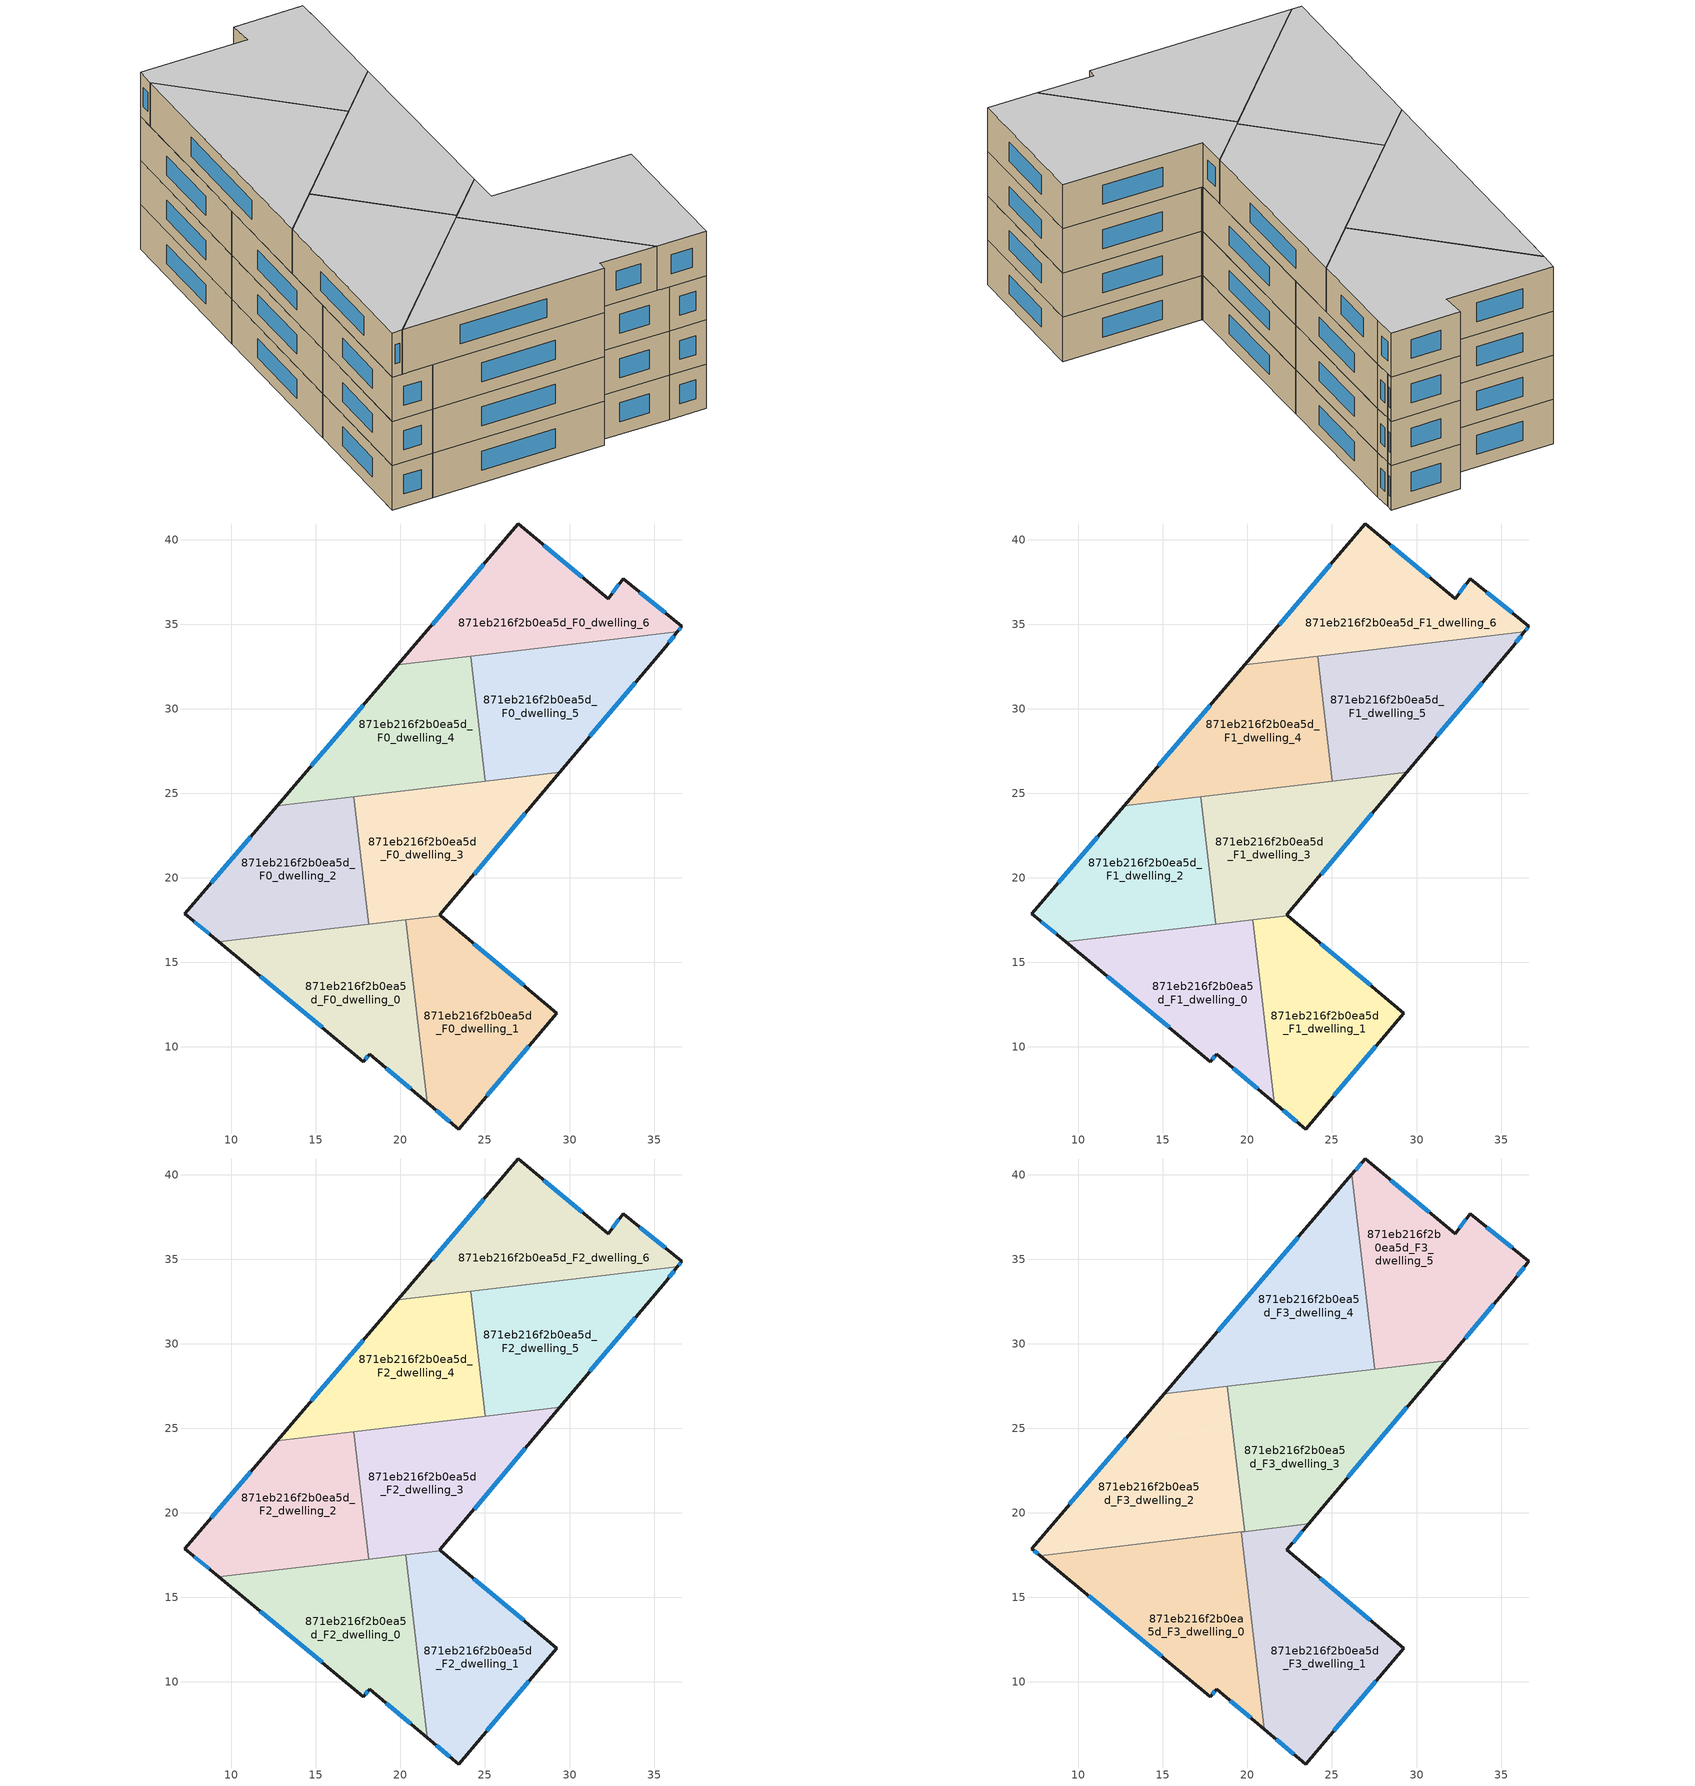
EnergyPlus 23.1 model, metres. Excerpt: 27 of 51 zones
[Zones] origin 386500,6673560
871eb216f2b0ea5d_F0_dwelling_0
 floor ground (EU_floor_Construction): 20.33,17.51 21.6,6.7 18.18,9.56 17.81,9.14 9.26,16.21 z0
 wall outside (EU_wall_Construction): 9.26,16.21 17.81,9.14 18.18,9.56 21.6,6.7 z0:3
 wall to 871eb216f2b0ea5d_F0_dwelling_1 (EU_wall_Construction): 21.6,6.7 20.33,17.51 z0:3
 wall to 871eb216f2b0ea5d_F0_dwelling_2 (EU_wall_Construction): 18.14,17.26 9.26,16.21 z0:3
 wall to 871eb216f2b0ea5d_F0_dwelling_3 (EU_wall_Construction): 20.32,17.51 18.14,17.26 z0:3
 window (EU_Window_Construction): 19.16,8.74 20.62,7.52 / 17.92,9.26 18.08,9.44 / 11.71,14.19 15.37,11.16 z0.86:2.14
871eb216f2b0ea5d_F0_dwelling_1
 floor ground (EU_floor_Construction): 29.25,12 23.45,5.15 21.6,6.7 20.33,17.51 22.39,17.76 z0
 wall outside (EU_wall_Construction): 21.6,6.7 23.45,5.15 29.25,12 22.39,17.76 z0:3
 wall to 871eb216f2b0ea5d_F0_dwelling_3 (EU_wall_Construction): 22.39,17.76 20.33,17.51 z0:3
 window (EU_Window_Construction): 25.1,7.11 27.59,10.04 / 22.13,6.25 22.92,5.59 / 27.29,13.65 24.35,16.11 z0.86:2.14
871eb216f2b0ea5d_F0_dwelling_2
 floor ground (EU_floor_Construction): 17.25,24.8 18.14,17.26 9.26,16.21 7.24,17.88 12.7,24.26 z0
 wall outside (EU_wall_Construction): 12.7,24.26 7.24,17.88 9.26,16.21 z0:3
 wall to 871eb216f2b0ea5d_F0_dwelling_3 (EU_wall_Construction): 18.14,17.26 17.25,24.8 z0:3
 wall to 871eb216f2b0ea5d_F0_dwelling_4 (EU_wall_Construction): 17.25,24.8 12.7,24.26 z0:3
 window (EU_Window_Construction): 11.14,22.44 8.8,19.7 / 7.82,17.4 8.69,16.69 z0.86:2.14
871eb216f2b0ea5d_F0_dwelling_3
 floor ground (EU_floor_Construction): 29.42,26.23 22.33,17.8 22.39,17.76 18.14,17.26 17.25,24.8 z0
 wall outside (EU_wall_Construction): 22.39,17.76 22.33,17.8 29.42,26.23 z0:3
 wall to 871eb216f2b0ea5d_F0_dwelling_5 (EU_wall_Construction): 29.42,26.23 25.03,25.72 z0:3
 wall to 871eb216f2b0ea5d_F0_dwelling_4 (EU_wall_Construction): 25.03,25.72 17.25,24.8 z0:3
 window (EU_Window_Construction): 24.36,20.21 27.4,23.83 z0.86:2.14
871eb216f2b0ea5d_F0_dwelling_4
 floor ground (EU_floor_Construction): 24.16,33.1 25.03,25.72 12.7,24.26 19.83,32.59 z0
 wall outside (EU_wall_Construction): 19.83,32.59 12.7,24.26 z0:3
 wall to 871eb216f2b0ea5d_F0_dwelling_5 (EU_wall_Construction): 25.03,25.72 24.16,33.1 z0:3
 wall to 871eb216f2b0ea5d_F0_dwelling_6 (EU_wall_Construction): 24.16,33.1 19.83,32.59 z0:3
 window (EU_Window_Construction): 17.8,30.21 14.74,26.64 z0.86:2.14
871eb216f2b0ea5d_F0_dwelling_5
 floor ground (EU_floor_Construction): 36.38,34.54 35.68,33.67 29.42,26.23 25.03,25.72 24.16,33.1 z0
 wall outside (EU_wall_Construction): 29.42,26.23 35.68,33.67 36.38,34.54 z0:3
 wall to 871eb216f2b0ea5d_F0_dwelling_6 (EU_wall_Construction): 36.38,34.54 24.16,33.1 z0:3
 window (EU_Window_Construction): 35.88,33.92 36.18,34.3 / 31.21,28.36 33.89,31.55 z0.86:2.14
871eb216f2b0ea5d_F0_dwelling_6
 floor ground (EU_floor_Construction): 33.17,37.69 36.64,34.87 36.38,34.54 19.83,32.59 26.96,40.92 32.28,36.5 z0
 wall outside (EU_wall_Construction): 36.38,34.54 36.64,34.87 33.17,37.69 32.28,36.5 26.96,40.92 19.83,32.59 z0:3
 window (EU_Window_Construction): 30.76,37.76 28.48,39.66 / 32.92,37.35 32.54,36.84 / 35.65,35.68 34.17,36.89 / 36.46,34.64 36.57,34.78 / 24.93,38.54 21.87,34.97 z0.86:2.14
871eb216f2b0ea5d_F1_dwelling_0
 floor to 871eb216f2b0ea5d_F0_dwelling_0 (EU_floor_Construction): 20.33,17.51 21.6,6.7 18.18,9.56 17.81,9.14 9.26,16.21 z3
 wall outside (EU_wall_Construction): 9.26,16.21 17.81,9.14 18.18,9.56 21.6,6.7 z3:6
 wall to 871eb216f2b0ea5d_F1_dwelling_1 (EU_wall_Construction): 21.6,6.7 20.33,17.51 z3:6
 wall to 871eb216f2b0ea5d_F1_dwelling_2 (EU_wall_Construction): 18.14,17.26 9.26,16.21 z3:6
 wall to 871eb216f2b0ea5d_F1_dwelling_3 (EU_wall_Construction): 20.32,17.51 18.14,17.26 z3:6
 window (EU_Window_Construction): 19.16,8.74 20.62,7.52 / 17.92,9.26 18.08,9.44 / 11.71,14.19 15.37,11.16 z3.86:5.14
871eb216f2b0ea5d_F1_dwelling_1
 floor to 871eb216f2b0ea5d_F0_dwelling_1 (EU_floor_Construction): 29.25,12 23.45,5.15 21.6,6.7 20.33,17.51 22.39,17.76 z3
 wall outside (EU_wall_Construction): 21.6,6.7 23.45,5.15 29.25,12 22.39,17.76 z3:6
 wall to 871eb216f2b0ea5d_F1_dwelling_3 (EU_wall_Construction): 22.39,17.76 20.33,17.51 z3:6
 window (EU_Window_Construction): 25.1,7.11 27.59,10.04 / 22.13,6.25 22.92,5.59 / 27.29,13.65 24.35,16.11 z3.86:5.14
871eb216f2b0ea5d_F1_dwelling_2
 floor to 871eb216f2b0ea5d_F0_dwelling_2 (EU_floor_Construction): 17.25,24.8 18.14,17.26 9.26,16.21 7.24,17.88 12.7,24.26 z3
 wall outside (EU_wall_Construction): 12.7,24.26 7.24,17.88 9.26,16.21 z3:6
 wall to 871eb216f2b0ea5d_F1_dwelling_3 (EU_wall_Construction): 18.14,17.26 17.25,24.8 z3:6
 wall to 871eb216f2b0ea5d_F1_dwelling_4 (EU_wall_Construction): 17.25,24.8 12.7,24.26 z3:6
 window (EU_Window_Construction): 11.14,22.44 8.8,19.7 / 7.82,17.4 8.69,16.69 z3.86:5.14
871eb216f2b0ea5d_F1_dwelling_3
 floor to 871eb216f2b0ea5d_F0_dwelling_3 (EU_floor_Construction): 29.42,26.23 22.33,17.8 22.39,17.76 18.14,17.26 17.25,24.8 z3
 wall outside (EU_wall_Construction): 22.39,17.76 22.33,17.8 29.42,26.23 z3:6
 wall to 871eb216f2b0ea5d_F1_dwelling_5 (EU_wall_Construction): 29.42,26.23 25.03,25.72 z3:6
 wall to 871eb216f2b0ea5d_F1_dwelling_4 (EU_wall_Construction): 25.03,25.72 17.25,24.8 z3:6
 window (EU_Window_Construction): 24.36,20.21 27.4,23.83 z3.86:5.14
871eb216f2b0ea5d_F1_dwelling_4
 floor to 871eb216f2b0ea5d_F0_dwelling_4 (EU_floor_Construction): 24.16,33.1 25.03,25.72 12.7,24.26 19.83,32.59 z3
 wall outside (EU_wall_Construction): 19.83,32.59 12.7,24.26 z3:6
 wall to 871eb216f2b0ea5d_F1_dwelling_5 (EU_wall_Construction): 25.03,25.72 24.16,33.1 z3:6
 wall to 871eb216f2b0ea5d_F1_dwelling_6 (EU_wall_Construction): 24.16,33.1 19.83,32.59 z3:6
 window (EU_Window_Construction): 17.8,30.21 14.74,26.64 z3.86:5.14
871eb216f2b0ea5d_F1_dwelling_5
 floor to 871eb216f2b0ea5d_F0_dwelling_5 (EU_floor_Construction): 36.38,34.54 35.68,33.67 29.42,26.23 25.03,25.72 24.16,33.1 z3
 wall outside (EU_wall_Construction): 29.42,26.23 35.68,33.67 36.38,34.54 z3:6
 wall to 871eb216f2b0ea5d_F1_dwelling_6 (EU_wall_Construction): 36.38,34.54 24.16,33.1 z3:6
 window (EU_Window_Construction): 35.88,33.92 36.18,34.3 / 31.21,28.36 33.89,31.55 z3.86:5.14
871eb216f2b0ea5d_F1_dwelling_6
 floor to 871eb216f2b0ea5d_F0_dwelling_6 (EU_floor_Construction): 33.17,37.69 36.64,34.87 36.38,34.54 19.83,32.59 26.96,40.92 32.28,36.5 z3
 wall outside (EU_wall_Construction): 36.38,34.54 36.64,34.87 33.17,37.69 32.28,36.5 26.96,40.92 19.83,32.59 z3:6
 window (EU_Window_Construction): 30.76,37.76 28.48,39.66 / 32.92,37.35 32.54,36.84 / 35.65,35.68 34.17,36.89 / 36.46,34.64 36.57,34.78 / 24.93,38.54 21.87,34.97 z3.86:5.14
871eb216f2b0ea5d_F2_dwelling_0
 floor to 871eb216f2b0ea5d_F1_dwelling_0 (EU_floor_Construction): 20.33,17.51 21.6,6.7 18.18,9.56 17.81,9.14 9.26,16.21 z6
 wall outside (EU_wall_Construction): 9.26,16.21 17.81,9.14 18.18,9.56 21.6,6.7 z6:9
 wall to 871eb216f2b0ea5d_F2_dwelling_1 (EU_wall_Construction): 21.6,6.7 20.33,17.51 z6:9
 wall to 871eb216f2b0ea5d_F2_dwelling_2 (EU_wall_Construction): 18.14,17.26 9.26,16.21 z6:9
 wall to 871eb216f2b0ea5d_F2_dwelling_3 (EU_wall_Construction): 20.32,17.51 18.14,17.26 z6:9
 window (EU_Window_Construction): 19.16,8.74 20.62,7.52 / 17.92,9.26 18.08,9.44 / 11.71,14.19 15.37,11.16 z6.86:8.14
871eb216f2b0ea5d_F2_dwelling_1
 floor to 871eb216f2b0ea5d_F1_dwelling_1 (EU_floor_Construction): 29.25,12 23.45,5.15 21.6,6.7 20.33,17.51 22.39,17.76 z6
 wall outside (EU_wall_Construction): 21.6,6.7 23.45,5.15 29.25,12 22.39,17.76 z6:9
 wall to 871eb216f2b0ea5d_F2_dwelling_3 (EU_wall_Construction): 22.39,17.76 20.33,17.51 z6:9
 window (EU_Window_Construction): 25.1,7.11 27.59,10.04 / 22.13,6.25 22.92,5.59 / 27.29,13.65 24.35,16.11 z6.86:8.14
871eb216f2b0ea5d_F2_dwelling_2
 floor to 871eb216f2b0ea5d_F1_dwelling_2 (EU_floor_Construction): 17.25,24.8 18.14,17.26 9.26,16.21 7.24,17.88 12.7,24.26 z6
 wall outside (EU_wall_Construction): 12.7,24.26 7.24,17.88 9.26,16.21 z6:9
 wall to 871eb216f2b0ea5d_F2_dwelling_3 (EU_wall_Construction): 18.14,17.26 17.25,24.8 z6:9
 wall to 871eb216f2b0ea5d_F2_dwelling_4 (EU_wall_Construction): 17.25,24.8 12.7,24.26 z6:9
 window (EU_Window_Construction): 11.14,22.44 8.8,19.7 / 7.82,17.4 8.69,16.69 z6.86:8.14
 ceiling adiabatic (EU_roof_Construction): 17.98,18.68 17.25,24.8 12.7,24.26 7.24,17.88 7.74,17.47 z9
871eb216f2b0ea5d_F2_dwelling_3
 floor to 871eb216f2b0ea5d_F1_dwelling_3 (EU_floor_Construction): 29.42,26.23 22.33,17.8 22.39,17.76 18.14,17.26 17.25,24.8 z6
 wall outside (EU_wall_Construction): 22.39,17.76 22.33,17.8 29.42,26.23 z6:9
 wall to 871eb216f2b0ea5d_F2_dwelling_5 (EU_wall_Construction): 29.42,26.23 25.03,25.72 z6:9
 wall to 871eb216f2b0ea5d_F2_dwelling_4 (EU_wall_Construction): 25.03,25.72 17.25,24.8 z6:9
 window (EU_Window_Construction): 24.36,20.21 27.4,23.83 z6.86:8.14
871eb216f2b0ea5d_F2_dwelling_4
 floor to 871eb216f2b0ea5d_F1_dwelling_4 (EU_floor_Construction): 24.16,33.1 25.03,25.72 12.7,24.26 19.83,32.59 z6
 wall outside (EU_wall_Construction): 19.83,32.59 12.7,24.26 z6:9
 wall to 871eb216f2b0ea5d_F2_dwelling_5 (EU_wall_Construction): 25.03,25.72 24.16,33.1 z6:9
 wall to 871eb216f2b0ea5d_F2_dwelling_6 (EU_wall_Construction): 24.16,33.1 19.83,32.59 z6:9
 window (EU_Window_Construction): 17.8,30.21 14.74,26.64 z6.86:8.14
 ceiling adiabatic (EU_roof_Construction): 24.74,28.17 24.16,33.1 19.83,32.59 15.07,27.03 z9
871eb216f2b0ea5d_F2_dwelling_5
 floor to 871eb216f2b0ea5d_F1_dwelling_5 (EU_floor_Construction): 36.38,34.54 35.68,33.67 29.42,26.23 25.03,25.72 24.16,33.1 z6
 wall outside (EU_wall_Construction): 29.42,26.23 35.68,33.67 36.38,34.54 z6:9
 wall to 871eb216f2b0ea5d_F2_dwelling_6 (EU_wall_Construction): 36.38,34.54 24.16,33.1 z6:9
 window (EU_Window_Construction): 35.88,33.92 36.18,34.3 / 31.21,28.36 33.89,31.55 z6.86:8.14
 ceiling adiabatic (EU_roof_Construction): 27.54,28.5 26.96,33.43 24.16,33.1 24.74,28.17 z9
871eb216f2b0ea5d_F2_dwelling_6
 floor to 871eb216f2b0ea5d_F1_dwelling_6 (EU_floor_Construction): 33.17,37.69 36.64,34.87 36.38,34.54 19.83,32.59 26.96,40.92 32.28,36.5 z6
 wall outside (EU_wall_Construction): 36.38,34.54 36.64,34.87 33.17,37.69 32.28,36.5 26.96,40.92 19.83,32.59 z6:9
 window (EU_Window_Construction): 30.76,37.76 28.48,39.66 / 32.92,37.35 32.54,36.84 / 35.65,35.68 34.17,36.89 / 36.46,34.64 36.57,34.78 / 24.93,38.54 21.87,34.97 z6.86:8.14
 ceiling adiabatic (EU_roof_Construction): 26.96,33.43 26.18,40.01 19.83,32.59 z9
871eb216f2b0ea5d_F3_dwelling_0
 floor to 871eb216f2b0ea5d_F2_dwelling_0 (EU_floor_Construction): 19.79,17.45 21,7.2 18.18,9.56 17.81,9.14 9.26,16.21 z9
 floor to 871eb216f2b0ea5d_F2_dwelling_2 (EU_floor_Construction): 17.98,18.68 18.14,17.26 9.26,16.21 7.74,17.47 z9
 floor to 871eb216f2b0ea5d_F2_dwelling_3 (EU_floor_Construction): 19.62,18.87 19.79,17.45 18.14,17.26 17.98,18.68 z9
 wall outside (EU_wall_Construction): 7.74,17.47 17.81,9.14 18.18,9.56 21,7.2 z9:12
 wall to 871eb216f2b0ea5d_F3_dwelling_1 (EU_wall_Construction): 21,7.2 19.62,18.87 z9:12
 wall to 871eb216f2b0ea5d_F3_dwelling_2 (EU_wall_Construction): 19.62,18.87 7.74,17.47 z9:12
 window (EU_Window_Construction): 18.99,8.89 20.19,7.88 / 17.92,9.26 18.08,9.44 / 10.62,15.09 14.94,11.52 z9.86:11.14
 ceiling to 871eb216f2b0ea5d_F4_dwelling_0 (EU_floor_Construction): 21,7.2 19.62,18.87 7.74,17.47 17.81,9.14 18.18,9.56 z12
871eb216f2b0ea5d_F3_dwelling_1
 floor to 871eb216f2b0ea5d_F2_dwelling_1 (EU_floor_Construction): 29.25,12 23.45,5.15 21.6,6.7 20.33,17.51 22.39,17.76 z9
 floor to 871eb216f2b0ea5d_F2_dwelling_0 (EU_floor_Construction): 20.33,17.51 21.6,6.7 21,7.2 19.79,17.45 z9
 floor to 871eb216f2b0ea5d_F2_dwelling_3 (EU_floor_Construction): 23.62,19.34 22.33,17.8 22.39,17.76 19.79,17.45 19.62,18.87 z9
 wall outside (EU_wall_Construction): 21,7.2 23.45,5.15 29.25,12 22.33,17.8 23.62,19.34 z9:12
 wall to 871eb216f2b0ea5d_F3_dwelling_3 (EU_wall_Construction): 23.62,19.34 19.83,18.89 z9:12
 wall to 871eb216f2b0ea5d_F3_dwelling_2 (EU_wall_Construction): 19.83,18.89 19.62,18.87 z9:12
 window (EU_Window_Construction): 27.27,13.66 24.31,16.15 / 25.1,7.11 27.59,10.04 / 21.7,6.62 22.75,5.74 / 22.7,18.24 23.26,18.9 z9.86:11.14
 ceiling to 871eb216f2b0ea5d_F4_dwelling_1 (EU_floor_Construction): 23.45,5.15 29.25,12 22.33,17.8 23.62,19.34 19.62,18.87 21,7.2 z12
871eb216f2b0ea5d_F3_dwelling_2
 floor to 871eb216f2b0ea5d_F2_dwelling_3 (EU_floor_Construction): 19.11,25.02 19.83,18.89 17.98,18.68 17.25,24.8 z9
 floor to 871eb216f2b0ea5d_F2_dwelling_4 (EU_floor_Construction): 18.82,27.47 19.11,25.02 12.7,24.26 15.07,27.03 z9
 floor adiabatic (EU_floor_Construction): 17.25,24.8 17.98,18.68 7.74,17.47 7.24,17.88 12.7,24.26 z9
 wall outside (EU_wall_Construction): 15.07,27.03 7.24,17.88 7.74,17.47 z9:12
 wall to 871eb216f2b0ea5d_F3_dwelling_3 (EU_wall_Construction): 19.83,18.89 18.82,27.47 z9:12
 wall to 871eb216f2b0ea5d_F3_dwelling_4 (EU_wall_Construction): 18.82,27.47 15.07,27.03 z9:12
 window (EU_Window_Construction): 12.84,24.42 9.48,20.5 / 7.39,17.76 7.6,17.59 z9.86:11.14
 ceiling to 871eb216f2b0ea5d_F4_dwelling_2 (EU_floor_Construction): 19.83,18.89 18.82,27.47 15.07,27.03 7.24,17.88 7.74,17.47 z12
871eb216f2b0ea5d_F3_dwelling_3
 floor to 871eb216f2b0ea5d_F2_dwelling_3 (EU_floor_Construction): 29.42,26.23 23.62,19.34 19.83,18.89 19.11,25.02 z9
 floor to 871eb216f2b0ea5d_F2_dwelling_4 (EU_floor_Construction): 24.74,28.17 25.03,25.72 19.11,25.02 18.82,27.47 z9
 floor to 871eb216f2b0ea5d_F2_dwelling_5 (EU_floor_Construction): 31.75,29 29.42,26.23 25.03,25.72 24.74,28.17 z9
 wall outside (EU_wall_Construction): 23.62,19.34 31.75,29 z9:12
 wall to 871eb216f2b0ea5d_F3_dwelling_5 (EU_wall_Construction): 31.75,29 27.54,28.5 z9:12
 wall to 871eb216f2b0ea5d_F3_dwelling_4 (EU_wall_Construction): 27.54,28.5 18.82,27.47 z9:12
 window (EU_Window_Construction): 25.95,22.1 29.43,26.24 z9.86:11.14
 ceiling to 871eb216f2b0ea5d_F4_dwelling_3 (EU_floor_Construction): 23.62,19.34 31.75,29 18.82,27.47 19.83,18.89 z12
871eb216f2b0ea5d_F3_dwelling_4
 floor adiabatic (EU_floor_Construction): 26.18,40.01 27.54,28.5 15.07,27.03 z9
 wall outside (EU_wall_Construction): 26.18,40.01 15.07,27.03 z9:12
 wall to 871eb216f2b0ea5d_F3_dwelling_5 (EU_wall_Construction): 27.54,28.5 26.18,40.01 z9:12
 window (EU_Window_Construction): 23.01,36.31 18.25,30.74 z9.86:11.14
 ceiling to 871eb216f2b0ea5d_F4_dwelling_4 (EU_floor_Construction): 27.54,28.5 26.18,40.01 15.07,27.03 z12
871eb216f2b0ea5d_F3_dwelling_5
 floor to 871eb216f2b0ea5d_F2_dwelling_5 (EU_floor_Construction): 36.38,34.54 35.68,33.67 31.75,29 27.54,28.5 26.96,33.43 z9
 floor to 871eb216f2b0ea5d_F2_dwelling_6 (EU_floor_Construction): 33.17,37.69 36.64,34.87 36.38,34.54 26.96,33.43 26.18,40.01 26.96,40.92 32.28,36.5 z9
 wall outside (EU_wall_Construction): 31.75,29 35.68,33.67 36.64,34.87 33.17,37.69 32.28,36.5 26.96,40.92 26.18,40.01 z9:12
 window (EU_Window_Construction): 35.96,34.02 36.37,34.53 / 32.87,30.33 34.56,32.34 / 26.74,40.66 26.41,40.27 / 30.76,37.76 28.48,39.66 / 32.92,37.35 32.54,36.84 / 35.65,35.68 34.17,36.89 z9.86:11.14
 ceiling to 871eb216f2b0ea5d_F4_dwelling_5 (EU_floor_Construction): 31.75,29 35.68,33.67 36.64,34.87 33.17,37.69 32.28,36.5 26.96,40.92 26.18,40.01 27.54,28.5 z12
[Building]
EU S2 Campaign: North Axis=0; Terrain=City; Solar Distribution=FullExterior
[Site:Location]
Helsinki-Vantaa.AP: Latitude=60.317; Longitude=24.963; Time Zone=2; Elevation=54.6
[SizingPeriod:WeatherFileDays]
AnnualSizingPeriod: Begin Month=1; Begin Day of Month=1; End Month=12; End Day of Month=31; Day of Week for Start Day=Monday; Use Weather File Daylight Saving Period=No; Use Weather File Rain and Snow Indicators=No
[MATERIAL]
EU_InternalMass_Material: Roughness=MediumRough; Thickness=0.1; Conductivity=1; Density=1800; Specific Heat=900; Thermal Absorptance=0.9; Solar Absorptance=0.7; Visible Absorptance=0.7
[MATERIAL:NOMASS] Roughness=MediumRough; Thermal Absorptance=0.9; Solar Absorptance=0.7; Visible Absorptance=0.7
Name | Thermal Resistance
EU_wall_NoMass | 1.10183
EU_roof_NoMass; EU_floor_NoMass | 1.70606
[WINDOWMATERIAL:SIMPLEGLAZINGSYSTEM]
EU_Window_SimpleGlazing: UFactor=3.11035; Solar Heat Gain Coefficient=0.8; Visible Transmittance=0.8
[CONSTRUCTION]
EU_wall_Construction: EU_wall_NoMass
EU_roof_Construction: EU_roof_NoMass
EU_floor_Construction: EU_floor_NoMass
EU_Window_Construction: EU_Window_SimpleGlazing
EU_InternalMass_Construction: EU_InternalMass_Material
[ZONE] Type=1; Multiplier=1; Ceiling Height=autocalculate; Floor Area=autocalculate; Part of Total Floor Area=Yes
Name | Volume
871eb216f2b0ea5d_F0_dwelling_0; 871eb216f2b0ea5d_F1_dwelling_0; 871eb216f2b0ea5d_F2_dwelling_0; 871eb216f2b0ea5d_F0_dwelling_1; 871eb216f2b0ea5d_F1_dwelling_1; 871eb216f2b0ea5d_F2_dwelling_1 | 187.067
871eb216f2b0ea5d_F3_dwelling_0; 871eb216f2b0ea5d_F3_dwelling_4; 871eb216f2b0ea5d_F3_dwelling_5 | 218.254
871eb216f2b0ea5d_F3_dwelling_1 | 218.249
871eb216f2b0ea5d_F0_dwelling_2; 871eb216f2b0ea5d_F1_dwelling_2; 871eb216f2b0ea5d_F2_dwelling_2 | 187.085
871eb216f2b0ea5d_F3_dwelling_2 | 218.271
871eb216f2b0ea5d_F0_dwelling_3; 871eb216f2b0ea5d_F1_dwelling_3; 871eb216f2b0ea5d_F2_dwelling_3 | 187.075
871eb216f2b0ea5d_F3_dwelling_3 | 218.242
871eb216f2b0ea5d_F0_dwelling_4; 871eb216f2b0ea5d_F1_dwelling_4; 871eb216f2b0ea5d_F2_dwelling_4 | 187.081
871eb216f2b0ea5d_F0_dwelling_5; 871eb216f2b0ea5d_F1_dwelling_5; 871eb216f2b0ea5d_F2_dwelling_5 | 187.077
871eb216f2b0ea5d_F0_dwelling_6; 871eb216f2b0ea5d_F1_dwelling_6; 871eb216f2b0ea5d_F2_dwelling_6 | 187.07
[INTERNALMASS] Construction=EU_InternalMass_Construction
Name | Zone or ZoneList | Surface Area
871eb216f2b0ea5d_F0_dwelling_0_EU_InternalMass | 871eb216f2b0ea5d_F0_dwelling_0 | 62.3543
871eb216f2b0ea5d_F0_dwelling_1_EU_InternalMass | 871eb216f2b0ea5d_F0_dwelling_1 | 62.3558
871eb216f2b0ea5d_F0_dwelling_2_EU_InternalMass | 871eb216f2b0ea5d_F0_dwelling_2 | 62.3597
871eb216f2b0ea5d_F0_dwelling_3_EU_InternalMass | 871eb216f2b0ea5d_F0_dwelling_3 | 62.3589
871eb216f2b0ea5d_F0_dwelling_4_EU_InternalMass | 871eb216f2b0ea5d_F0_dwelling_4 | 62.3576
871eb216f2b0ea5d_F0_dwelling_5_EU_InternalMass | 871eb216f2b0ea5d_F0_dwelling_5 | 62.359
871eb216f2b0ea5d_F0_dwelling_6_EU_InternalMass | 871eb216f2b0ea5d_F0_dwelling_6 | 62.3614
871eb216f2b0ea5d_F1_dwelling_0_EU_InternalMass | 871eb216f2b0ea5d_F1_dwelling_0 | 62.3543
871eb216f2b0ea5d_F1_dwelling_1_EU_InternalMass | 871eb216f2b0ea5d_F1_dwelling_1 | 62.3558
871eb216f2b0ea5d_F1_dwelling_2_EU_InternalMass | 871eb216f2b0ea5d_F1_dwelling_2 | 62.3597
871eb216f2b0ea5d_F1_dwelling_3_EU_InternalMass | 871eb216f2b0ea5d_F1_dwelling_3 | 62.3589
871eb216f2b0ea5d_F1_dwelling_4_EU_InternalMass | 871eb216f2b0ea5d_F1_dwelling_4 | 62.3576
871eb216f2b0ea5d_F1_dwelling_5_EU_InternalMass | 871eb216f2b0ea5d_F1_dwelling_5 | 62.359
871eb216f2b0ea5d_F1_dwelling_6_EU_InternalMass | 871eb216f2b0ea5d_F1_dwelling_6 | 62.3614
871eb216f2b0ea5d_F2_dwelling_0_EU_InternalMass | 871eb216f2b0ea5d_F2_dwelling_0 | 62.3543
871eb216f2b0ea5d_F2_dwelling_1_EU_InternalMass | 871eb216f2b0ea5d_F2_dwelling_1 | 62.3558
871eb216f2b0ea5d_F2_dwelling_2_EU_InternalMass | 871eb216f2b0ea5d_F2_dwelling_2 | 62.3597
871eb216f2b0ea5d_F2_dwelling_3_EU_InternalMass | 871eb216f2b0ea5d_F2_dwelling_3 | 62.3589
871eb216f2b0ea5d_F2_dwelling_4_EU_InternalMass | 871eb216f2b0ea5d_F2_dwelling_4 | 62.3576
871eb216f2b0ea5d_F2_dwelling_5_EU_InternalMass | 871eb216f2b0ea5d_F2_dwelling_5 | 62.359
871eb216f2b0ea5d_F2_dwelling_6_EU_InternalMass | 871eb216f2b0ea5d_F2_dwelling_6 | 62.3614
871eb216f2b0ea5d_F3_dwelling_0_EU_InternalMass | 871eb216f2b0ea5d_F3_dwelling_0 | 72.7481
871eb216f2b0ea5d_F3_dwelling_1_EU_InternalMass | 871eb216f2b0ea5d_F3_dwelling_1 | 72.7477
871eb216f2b0ea5d_F3_dwelling_2_EU_InternalMass | 871eb216f2b0ea5d_F3_dwelling_2 | 72.7563
871eb216f2b0ea5d_F3_dwelling_3_EU_InternalMass | 871eb216f2b0ea5d_F3_dwelling_3 | 72.747
871eb216f2b0ea5d_F3_dwelling_4_EU_InternalMass | 871eb216f2b0ea5d_F3_dwelling_4 | 72.7546
871eb216f2b0ea5d_F3_dwelling_5_EU_InternalMass | 871eb216f2b0ea5d_F3_dwelling_5 | 72.7514
[OTHEREQUIPMENT] Fuel Type=Electricity; Design Level Calculation Method=Watts/Area; Power per Zone Floor Area=1; Fraction Latent=0; Fraction Radiant=0; Fraction Lost=0; Carbon Dioxide Generation Rate=0; EndUse Subcategory=EU_Step8_InternalGains
Name | Zone or ZoneList or Space or SpaceList | Schedule
EU_Step8_InternalGain_871eb216f2b0ea5d_F0_dwelling_0_f000 | 871eb216f2b0ea5d_F0_dwelling_0 | EU_Step8_GainSchedule_871eb216f2b0ea5d_F0_dwelling_0_f000
EU_Step8_InternalGain_871eb216f2b0ea5d_F0_dwelling_1_f000 | 871eb216f2b0ea5d_F0_dwelling_1 | EU_Step8_GainSchedule_871eb216f2b0ea5d_F0_dwelling_1_f000
EU_Step8_InternalGain_871eb216f2b0ea5d_F0_dwelling_2_f000 | 871eb216f2b0ea5d_F0_dwelling_2 | EU_Step8_GainSchedule_871eb216f2b0ea5d_F0_dwelling_2_f000
EU_Step8_InternalGain_871eb216f2b0ea5d_F0_dwelling_3_f000 | 871eb216f2b0ea5d_F0_dwelling_3 | EU_Step8_GainSchedule_871eb216f2b0ea5d_F0_dwelling_3_f000
EU_Step8_InternalGain_871eb216f2b0ea5d_F0_dwelling_4_f000 | 871eb216f2b0ea5d_F0_dwelling_4 | EU_Step8_GainSchedule_871eb216f2b0ea5d_F0_dwelling_4_f000
EU_Step8_InternalGain_871eb216f2b0ea5d_F0_dwelling_5_f000 | 871eb216f2b0ea5d_F0_dwelling_5 | EU_Step8_GainSchedule_871eb216f2b0ea5d_F0_dwelling_5_f000
EU_Step8_InternalGain_871eb216f2b0ea5d_F0_dwelling_6_f000 | 871eb216f2b0ea5d_F0_dwelling_6 | EU_Step8_GainSchedule_871eb216f2b0ea5d_F0_dwelling_6_f000
EU_Step8_InternalGain_871eb216f2b0ea5d_F1_dwelling_0_f000 | 871eb216f2b0ea5d_F1_dwelling_0 | EU_Step8_GainSchedule_871eb216f2b0ea5d_F1_dwelling_0_f000
EU_Step8_InternalGain_871eb216f2b0ea5d_F1_dwelling_1_f000 | 871eb216f2b0ea5d_F1_dwelling_1 | EU_Step8_GainSchedule_871eb216f2b0ea5d_F1_dwelling_1_f000
EU_Step8_InternalGain_871eb216f2b0ea5d_F1_dwelling_2_f000 | 871eb216f2b0ea5d_F1_dwelling_2 | EU_Step8_GainSchedule_871eb216f2b0ea5d_F1_dwelling_2_f000
EU_Step8_InternalGain_871eb216f2b0ea5d_F1_dwelling_3_f000 | 871eb216f2b0ea5d_F1_dwelling_3 | EU_Step8_GainSchedule_871eb216f2b0ea5d_F1_dwelling_3_f000
EU_Step8_InternalGain_871eb216f2b0ea5d_F1_dwelling_4_f000 | 871eb216f2b0ea5d_F1_dwelling_4 | EU_Step8_GainSchedule_871eb216f2b0ea5d_F1_dwelling_4_f000
EU_Step8_InternalGain_871eb216f2b0ea5d_F1_dwelling_5_f000 | 871eb216f2b0ea5d_F1_dwelling_5 | EU_Step8_GainSchedule_871eb216f2b0ea5d_F1_dwelling_5_f000
EU_Step8_InternalGain_871eb216f2b0ea5d_F1_dwelling_6_f000 | 871eb216f2b0ea5d_F1_dwelling_6 | EU_Step8_GainSchedule_871eb216f2b0ea5d_F1_dwelling_6_f000
EU_Step8_InternalGain_871eb216f2b0ea5d_F2_dwelling_0_f000 | 871eb216f2b0ea5d_F2_dwelling_0 | EU_Step8_GainSchedule_871eb216f2b0ea5d_F2_dwelling_0_f000
EU_Step8_InternalGain_871eb216f2b0ea5d_F2_dwelling_1_f000 | 871eb216f2b0ea5d_F2_dwelling_1 | EU_Step8_GainSchedule_871eb216f2b0ea5d_F2_dwelling_1_f000
EU_Step8_InternalGain_871eb216f2b0ea5d_F2_dwelling_2_f000 | 871eb216f2b0ea5d_F2_dwelling_2 | EU_Step8_GainSchedule_871eb216f2b0ea5d_F2_dwelling_2_f000
EU_Step8_InternalGain_871eb216f2b0ea5d_F2_dwelling_3_f000 | 871eb216f2b0ea5d_F2_dwelling_3 | EU_Step8_GainSchedule_871eb216f2b0ea5d_F2_dwelling_3_f000
EU_Step8_InternalGain_871eb216f2b0ea5d_F2_dwelling_4_f000 | 871eb216f2b0ea5d_F2_dwelling_4 | EU_Step8_GainSchedule_871eb216f2b0ea5d_F2_dwelling_4_f000
EU_Step8_InternalGain_871eb216f2b0ea5d_F2_dwelling_5_f000 | 871eb216f2b0ea5d_F2_dwelling_5 | EU_Step8_GainSchedule_871eb216f2b0ea5d_F2_dwelling_5_f000
EU_Step8_InternalGain_871eb216f2b0ea5d_F2_dwelling_6_f000 | 871eb216f2b0ea5d_F2_dwelling_6 | EU_Step8_GainSchedule_871eb216f2b0ea5d_F2_dwelling_6_f000
EU_Step8_InternalGain_871eb216f2b0ea5d_F3_dwelling_0_f000 | 871eb216f2b0ea5d_F3_dwelling_0 | EU_Step8_GainSchedule_871eb216f2b0ea5d_F3_dwelling_0_f000
EU_Step8_InternalGain_871eb216f2b0ea5d_F3_dwelling_1_f000 | 871eb216f2b0ea5d_F3_dwelling_1 | EU_Step8_GainSchedule_871eb216f2b0ea5d_F3_dwelling_1_f000
EU_Step8_InternalGain_871eb216f2b0ea5d_F3_dwelling_2_f000 | 871eb216f2b0ea5d_F3_dwelling_2 | EU_Step8_GainSchedule_871eb216f2b0ea5d_F3_dwelling_2_f000
EU_Step8_InternalGain_871eb216f2b0ea5d_F3_dwelling_3_f000 | 871eb216f2b0ea5d_F3_dwelling_3 | EU_Step8_GainSchedule_871eb216f2b0ea5d_F3_dwelling_3_f000
EU_Step8_InternalGain_871eb216f2b0ea5d_F3_dwelling_4_f000 | 871eb216f2b0ea5d_F3_dwelling_4 | EU_Step8_GainSchedule_871eb216f2b0ea5d_F3_dwelling_4_f000
EU_Step8_InternalGain_871eb216f2b0ea5d_F3_dwelling_5_f000 | 871eb216f2b0ea5d_F3_dwelling_5 | EU_Step8_GainSchedule_871eb216f2b0ea5d_F3_dwelling_5_f000
[ZONEVENTILATION:DESIGNFLOWRATE] Schedule=EU_AlwaysOn; Design Flow Rate Calculation Method=AirChanges/Hour; Air Changes per Hour=0.756316; Ventilation Type=Natural; Fan Pressure Rise=0; Fan Total Efficiency=1; Constant Term Coefficient=1; Temperature Term Coefficient=0; Velocity Term Coefficient=0; Velocity Squared Term Coefficient=0; Minimum Indoor Temperature=-100; Maximum Indoor Temperature=100; Delta Temperature=-100; Minimum Outdoor Temperature=-100; Maximum Outdoor Temperature=100; Maximum Wind Speed=40
Name | Zone or ZoneList or Space or SpaceList
EU_ConstantAir_871eb216f2b0ea5d_F0_dwelling_0 | 871eb216f2b0ea5d_F0_dwelling_0
EU_ConstantAir_871eb216f2b0ea5d_F0_dwelling_1 | 871eb216f2b0ea5d_F0_dwelling_1
EU_ConstantAir_871eb216f2b0ea5d_F0_dwelling_2 | 871eb216f2b0ea5d_F0_dwelling_2
EU_ConstantAir_871eb216f2b0ea5d_F0_dwelling_3 | 871eb216f2b0ea5d_F0_dwelling_3
EU_ConstantAir_871eb216f2b0ea5d_F0_dwelling_4 | 871eb216f2b0ea5d_F0_dwelling_4
EU_ConstantAir_871eb216f2b0ea5d_F0_dwelling_5 | 871eb216f2b0ea5d_F0_dwelling_5
EU_ConstantAir_871eb216f2b0ea5d_F0_dwelling_6 | 871eb216f2b0ea5d_F0_dwelling_6
EU_ConstantAir_871eb216f2b0ea5d_F1_dwelling_0 | 871eb216f2b0ea5d_F1_dwelling_0
EU_ConstantAir_871eb216f2b0ea5d_F1_dwelling_1 | 871eb216f2b0ea5d_F1_dwelling_1
EU_ConstantAir_871eb216f2b0ea5d_F1_dwelling_2 | 871eb216f2b0ea5d_F1_dwelling_2
EU_ConstantAir_871eb216f2b0ea5d_F1_dwelling_3 | 871eb216f2b0ea5d_F1_dwelling_3
EU_ConstantAir_871eb216f2b0ea5d_F1_dwelling_4 | 871eb216f2b0ea5d_F1_dwelling_4
EU_ConstantAir_871eb216f2b0ea5d_F1_dwelling_5 | 871eb216f2b0ea5d_F1_dwelling_5
EU_ConstantAir_871eb216f2b0ea5d_F1_dwelling_6 | 871eb216f2b0ea5d_F1_dwelling_6
EU_ConstantAir_871eb216f2b0ea5d_F2_dwelling_0 | 871eb216f2b0ea5d_F2_dwelling_0
EU_ConstantAir_871eb216f2b0ea5d_F2_dwelling_1 | 871eb216f2b0ea5d_F2_dwelling_1
EU_ConstantAir_871eb216f2b0ea5d_F2_dwelling_2 | 871eb216f2b0ea5d_F2_dwelling_2
EU_ConstantAir_871eb216f2b0ea5d_F2_dwelling_3 | 871eb216f2b0ea5d_F2_dwelling_3
EU_ConstantAir_871eb216f2b0ea5d_F2_dwelling_4 | 871eb216f2b0ea5d_F2_dwelling_4
EU_ConstantAir_871eb216f2b0ea5d_F2_dwelling_5 | 871eb216f2b0ea5d_F2_dwelling_5
EU_ConstantAir_871eb216f2b0ea5d_F2_dwelling_6 | 871eb216f2b0ea5d_F2_dwelling_6
EU_ConstantAir_871eb216f2b0ea5d_F3_dwelling_0 | 871eb216f2b0ea5d_F3_dwelling_0
EU_ConstantAir_871eb216f2b0ea5d_F3_dwelling_1 | 871eb216f2b0ea5d_F3_dwelling_1
EU_ConstantAir_871eb216f2b0ea5d_F3_dwelling_2 | 871eb216f2b0ea5d_F3_dwelling_2
EU_ConstantAir_871eb216f2b0ea5d_F3_dwelling_3 | 871eb216f2b0ea5d_F3_dwelling_3
EU_ConstantAir_871eb216f2b0ea5d_F3_dwelling_4 | 871eb216f2b0ea5d_F3_dwelling_4
EU_ConstantAir_871eb216f2b0ea5d_F3_dwelling_5 | 871eb216f2b0ea5d_F3_dwelling_5
[HVACTEMPLATE:THERMOSTAT] Constant Heating Setpoint=20; Constant Cooling Setpoint=50
EU_HeatOnly_871eb216f2b0ea5d_F0_dwelling_0; EU_HeatOnly_871eb216f2b0ea5d_F0_dwelling_1; EU_HeatOnly_871eb216f2b0ea5d_F0_dwelling_2; EU_HeatOnly_871eb216f2b0ea5d_F0_dwelling_3; EU_HeatOnly_871eb216f2b0ea5d_F0_dwelling_4; EU_HeatOnly_871eb216f2b0ea5d_F0_dwelling_5; EU_HeatOnly_871eb216f2b0ea5d_F0_dwelling_6; EU_HeatOnly_871eb216f2b0ea5d_F1_dwelling_0; EU_HeatOnly_871eb216f2b0ea5d_F1_dwelling_1; EU_HeatOnly_871eb216f2b0ea5d_F1_dwelling_2; EU_HeatOnly_871eb216f2b0ea5d_F1_dwelling_3; EU_HeatOnly_871eb216f2b0ea5d_F1_dwelling_4; EU_HeatOnly_871eb216f2b0ea5d_F1_dwelling_5; EU_HeatOnly_871eb216f2b0ea5d_F1_dwelling_6; EU_HeatOnly_871eb216f2b0ea5d_F2_dwelling_0; EU_HeatOnly_871eb216f2b0ea5d_F2_dwelling_1; EU_HeatOnly_871eb216f2b0ea5d_F2_dwelling_2; EU_HeatOnly_871eb216f2b0ea5d_F2_dwelling_3; EU_HeatOnly_871eb216f2b0ea5d_F2_dwelling_4; EU_HeatOnly_871eb216f2b0ea5d_F2_dwelling_5; EU_HeatOnly_871eb216f2b0ea5d_F2_dwelling_6; EU_HeatOnly_871eb216f2b0ea5d_F3_dwelling_0; EU_HeatOnly_871eb216f2b0ea5d_F3_dwelling_1; EU_HeatOnly_871eb216f2b0ea5d_F3_dwelling_2; EU_HeatOnly_871eb216f2b0ea5d_F3_dwelling_3; EU_HeatOnly_871eb216f2b0ea5d_F3_dwelling_4; EU_HeatOnly_871eb216f2b0ea5d_F3_dwelling_5; EU_HeatOnly_871eb216f2b0ea5d_F4_dwelling_0; EU_HeatOnly_871eb216f2b0ea5d_F4_dwelling_1; EU_HeatOnly_871eb216f2b0ea5d_F4_dwelling_2; EU_HeatOnly_871eb216f2b0ea5d_F4_dwelling_3; EU_HeatOnly_871eb216f2b0ea5d_F4_dwelling_4; EU_HeatOnly_871eb216f2b0ea5d_F4_dwelling_5; EU_HeatOnly_871eb216f2b0ea5d_F5_dwelling_0; EU_HeatOnly_871eb216f2b0ea5d_F5_dwelling_1; EU_HeatOnly_871eb216f2b0ea5d_F5_dwelling_2; EU_HeatOnly_871eb216f2b0ea5d_F5_dwelling_3; EU_HeatOnly_871eb216f2b0ea5d_F5_dwelling_4; EU_HeatOnly_871eb216f2b0ea5d_F5_dwelling_5; EU_HeatOnly_871eb216f2b0ea5d_F6_dwelling_0; EU_HeatOnly_871eb216f2b0ea5d_F6_dwelling_1; EU_HeatOnly_871eb216f2b0ea5d_F6_dwelling_2; EU_HeatOnly_871eb216f2b0ea5d_F6_dwelling_3; EU_HeatOnly_871eb216f2b0ea5d_F6_dwelling_4; EU_HeatOnly_871eb216f2b0ea5d_F6_dwelling_5; EU_HeatOnly_871eb216f2b0ea5d_F7_dwelling_0; EU_HeatOnly_871eb216f2b0ea5d_F7_dwelling_1; EU_HeatOnly_871eb216f2b0ea5d_F7_dwelling_2; EU_HeatOnly_871eb216f2b0ea5d_F7_dwelling_3; EU_HeatOnly_871eb216f2b0ea5d_F7_dwelling_4; EU_HeatOnly_871eb216f2b0ea5d_F7_dwelling_5
[HVACTEMPLATE:ZONE:IDEALLOADSAIRSYSTEM] System Availability Schedule=EU_AlwaysOn; Maximum Heating Supply Air Temperature=50; Minimum Cooling Supply Air Temperature=13; Maximum Heating Supply Air Humidity Ratio=0.0156; Minimum Cooling Supply Air Humidity Ratio=0.0077; Heating Limit=NoLimit; Cooling Limit=NoLimit; Heating Availability Schedule=EU_AlwaysOn; Cooling Availability Schedule=EU_CoolingOff; Dehumidification Control Type=ConstantSensibleHeatRatio; Cooling Sensible Heat Ratio=0.7; Dehumidification Setpoint=60; Humidification Control Type=None; Humidification Setpoint=30; Outdoor Air Method=None; Outdoor Air Flow Rate per Person=0.00944; Outdoor Air Flow Rate per Zone Floor Area=0; Outdoor Air Flow Rate per Zone=0; Demand Controlled Ventilation Type=None; Outdoor Air Economizer Type=NoEconomizer; Heat Recovery Type=None; Sensible Heat Recovery Effectiveness=0.7; Latent Heat Recovery Effectiveness=0.65
Name | Template Thermostat
871eb216f2b0ea5d_F0_dwelling_0 | EU_HeatOnly_871eb216f2b0ea5d_F0_dwelling_0
871eb216f2b0ea5d_F0_dwelling_1 | EU_HeatOnly_871eb216f2b0ea5d_F0_dwelling_1
871eb216f2b0ea5d_F0_dwelling_2 | EU_HeatOnly_871eb216f2b0ea5d_F0_dwelling_2
871eb216f2b0ea5d_F0_dwelling_3 | EU_HeatOnly_871eb216f2b0ea5d_F0_dwelling_3
871eb216f2b0ea5d_F0_dwelling_4 | EU_HeatOnly_871eb216f2b0ea5d_F0_dwelling_4
871eb216f2b0ea5d_F0_dwelling_5 | EU_HeatOnly_871eb216f2b0ea5d_F0_dwelling_5
871eb216f2b0ea5d_F0_dwelling_6 | EU_HeatOnly_871eb216f2b0ea5d_F0_dwelling_6
871eb216f2b0ea5d_F1_dwelling_0 | EU_HeatOnly_871eb216f2b0ea5d_F1_dwelling_0
871eb216f2b0ea5d_F1_dwelling_1 | EU_HeatOnly_871eb216f2b0ea5d_F1_dwelling_1
871eb216f2b0ea5d_F1_dwelling_2 | EU_HeatOnly_871eb216f2b0ea5d_F1_dwelling_2
871eb216f2b0ea5d_F1_dwelling_3 | EU_HeatOnly_871eb216f2b0ea5d_F1_dwelling_3
871eb216f2b0ea5d_F1_dwelling_4 | EU_HeatOnly_871eb216f2b0ea5d_F1_dwelling_4
871eb216f2b0ea5d_F1_dwelling_5 | EU_HeatOnly_871eb216f2b0ea5d_F1_dwelling_5
871eb216f2b0ea5d_F1_dwelling_6 | EU_HeatOnly_871eb216f2b0ea5d_F1_dwelling_6
871eb216f2b0ea5d_F2_dwelling_0 | EU_HeatOnly_871eb216f2b0ea5d_F2_dwelling_0
871eb216f2b0ea5d_F2_dwelling_1 | EU_HeatOnly_871eb216f2b0ea5d_F2_dwelling_1
871eb216f2b0ea5d_F2_dwelling_2 | EU_HeatOnly_871eb216f2b0ea5d_F2_dwelling_2
871eb216f2b0ea5d_F2_dwelling_3 | EU_HeatOnly_871eb216f2b0ea5d_F2_dwelling_3
871eb216f2b0ea5d_F2_dwelling_4 | EU_HeatOnly_871eb216f2b0ea5d_F2_dwelling_4
871eb216f2b0ea5d_F2_dwelling_5 | EU_HeatOnly_871eb216f2b0ea5d_F2_dwelling_5
871eb216f2b0ea5d_F2_dwelling_6 | EU_HeatOnly_871eb216f2b0ea5d_F2_dwelling_6
871eb216f2b0ea5d_F3_dwelling_0 | EU_HeatOnly_871eb216f2b0ea5d_F3_dwelling_0
871eb216f2b0ea5d_F3_dwelling_1 | EU_HeatOnly_871eb216f2b0ea5d_F3_dwelling_1
871eb216f2b0ea5d_F3_dwelling_2 | EU_HeatOnly_871eb216f2b0ea5d_F3_dwelling_2
871eb216f2b0ea5d_F3_dwelling_3 | EU_HeatOnly_871eb216f2b0ea5d_F3_dwelling_3
871eb216f2b0ea5d_F3_dwelling_4 | EU_HeatOnly_871eb216f2b0ea5d_F3_dwelling_4
871eb216f2b0ea5d_F3_dwelling_5 | EU_HeatOnly_871eb216f2b0ea5d_F3_dwelling_5
[SIZING:ZONE] Zone Cooling Design Supply Air Temperature Input Method=SupplyAirTemperature; Zone Cooling Design Supply Air Temperature=13; Zone Heating Design Supply Air Temperature Input Method=SupplyAirTemperature; Zone Heating Design Supply Air Temperature=50; Zone Cooling Design Supply Air Humidity Ratio=0.008; Zone Heating Design Supply Air Humidity Ratio=0.008; Cooling Design Air Flow Method=DesignDay; Cooling Design Air Flow Rate=0; Cooling Minimum Air Flow per Zone Floor Area=0.000762; Cooling Minimum Air Flow=0; Cooling Minimum Air Flow Fraction=0.2; Heating Design Air Flow Method=DesignDay; Heating Design Air Flow Rate=0; Heating Maximum Air Flow per Zone Floor Area=0.002032; Heating Maximum Air Flow=0.141576; Heating Maximum Air Flow Fraction=0.3; Account for Dedicated Outdoor Air System=No; Dedicated Outdoor Air System Control Strategy=NeutralSupplyAir; Dedicated Outdoor Air Low Setpoint Temperature for Design=autosize; Dedicated Outdoor Air High Setpoint Temperature for Design=autosize; Zone Load Sizing Method=Sensible Load Only No Latent Load; Zone Latent Cooling Design Supply Air Humidity Ratio Input Method=HumidityRatioDifference; Zone Cooling Design Supply Air Humidity Ratio Difference=0.005; Zone Latent Heating Design Supply Air Humidity Ratio Input Method=HumidityRatioDifference; Zone Humidification Design Supply Air Humidity Ratio Difference=0.005
871eb216f2b0ea5d_F0_dwelling_0; 871eb216f2b0ea5d_F0_dwelling_1; 871eb216f2b0ea5d_F0_dwelling_2; 871eb216f2b0ea5d_F0_dwelling_3; 871eb216f2b0ea5d_F0_dwelling_4; 871eb216f2b0ea5d_F0_dwelling_5; 871eb216f2b0ea5d_F0_dwelling_6; 871eb216f2b0ea5d_F1_dwelling_0; 871eb216f2b0ea5d_F1_dwelling_1; 871eb216f2b0ea5d_F1_dwelling_2; 871eb216f2b0ea5d_F1_dwelling_3; 871eb216f2b0ea5d_F1_dwelling_4; 871eb216f2b0ea5d_F1_dwelling_5; 871eb216f2b0ea5d_F1_dwelling_6; 871eb216f2b0ea5d_F2_dwelling_0; 871eb216f2b0ea5d_F2_dwelling_1; 871eb216f2b0ea5d_F2_dwelling_2; 871eb216f2b0ea5d_F2_dwelling_3; 871eb216f2b0ea5d_F2_dwelling_4; 871eb216f2b0ea5d_F2_dwelling_5; 871eb216f2b0ea5d_F2_dwelling_6; 871eb216f2b0ea5d_F3_dwelling_0; 871eb216f2b0ea5d_F3_dwelling_1; 871eb216f2b0ea5d_F3_dwelling_2; 871eb216f2b0ea5d_F3_dwelling_3; 871eb216f2b0ea5d_F3_dwelling_4; 871eb216f2b0ea5d_F3_dwelling_5
[SCHEDULE:CONSTANT]
Name | Hourly Value
EU_AlwaysOn | 1
EU_CoolingOff | 0
[SCHEDULE:FILE] Column Number=1; Rows to Skip at Top=0; Number of Hours of Data=8760; Column Separator=Comma; Interpolate to Timestep=No; Minutes per Item=60; Adjust Schedule for Daylight Savings=Yes
Name | File
EU_Step8_GainSchedule_871eb216f2b0ea5d_F0_dwelling_0_f000 | ../../schedules/871eb216f2b0ea5d/871eb216f2b0ea5d_F0_dwelling_0_f000_gain.csv
EU_Step8_GainSchedule_871eb216f2b0ea5d_F0_dwelling_1_f000 | ../../schedules/871eb216f2b0ea5d/871eb216f2b0ea5d_F0_dwelling_1_f000_gain.csv
EU_Step8_GainSchedule_871eb216f2b0ea5d_F0_dwelling_2_f000 | ../../schedules/871eb216f2b0ea5d/871eb216f2b0ea5d_F0_dwelling_2_f000_gain.csv
EU_Step8_GainSchedule_871eb216f2b0ea5d_F0_dwelling_3_f000 | ../../schedules/871eb216f2b0ea5d/871eb216f2b0ea5d_F0_dwelling_3_f000_gain.csv
EU_Step8_GainSchedule_871eb216f2b0ea5d_F0_dwelling_4_f000 | ../../schedules/871eb216f2b0ea5d/871eb216f2b0ea5d_F0_dwelling_4_f000_gain.csv
EU_Step8_GainSchedule_871eb216f2b0ea5d_F0_dwelling_5_f000 | ../../schedules/871eb216f2b0ea5d/871eb216f2b0ea5d_F0_dwelling_5_f000_gain.csv
EU_Step8_GainSchedule_871eb216f2b0ea5d_F0_dwelling_6_f000 | ../../schedules/871eb216f2b0ea5d/871eb216f2b0ea5d_F0_dwelling_6_f000_gain.csv
EU_Step8_GainSchedule_871eb216f2b0ea5d_F1_dwelling_0_f000 | ../../schedules/871eb216f2b0ea5d/871eb216f2b0ea5d_F1_dwelling_0_f000_gain.csv
EU_Step8_GainSchedule_871eb216f2b0ea5d_F1_dwelling_1_f000 | ../../schedules/871eb216f2b0ea5d/871eb216f2b0ea5d_F1_dwelling_1_f000_gain.csv
EU_Step8_GainSchedule_871eb216f2b0ea5d_F1_dwelling_2_f000 | ../../schedules/871eb216f2b0ea5d/871eb216f2b0ea5d_F1_dwelling_2_f000_gain.csv
EU_Step8_GainSchedule_871eb216f2b0ea5d_F1_dwelling_3_f000 | ../../schedules/871eb216f2b0ea5d/871eb216f2b0ea5d_F1_dwelling_3_f000_gain.csv
EU_Step8_GainSchedule_871eb216f2b0ea5d_F1_dwelling_4_f000 | ../../schedules/871eb216f2b0ea5d/871eb216f2b0ea5d_F1_dwelling_4_f000_gain.csv
EU_Step8_GainSchedule_871eb216f2b0ea5d_F1_dwelling_5_f000 | ../../schedules/871eb216f2b0ea5d/871eb216f2b0ea5d_F1_dwelling_5_f000_gain.csv
EU_Step8_GainSchedule_871eb216f2b0ea5d_F1_dwelling_6_f000 | ../../schedules/871eb216f2b0ea5d/871eb216f2b0ea5d_F1_dwelling_6_f000_gain.csv
EU_Step8_GainSchedule_871eb216f2b0ea5d_F2_dwelling_0_f000 | ../../schedules/871eb216f2b0ea5d/871eb216f2b0ea5d_F2_dwelling_0_f000_gain.csv
EU_Step8_GainSchedule_871eb216f2b0ea5d_F2_dwelling_1_f000 | ../../schedules/871eb216f2b0ea5d/871eb216f2b0ea5d_F2_dwelling_1_f000_gain.csv
EU_Step8_GainSchedule_871eb216f2b0ea5d_F2_dwelling_2_f000 | ../../schedules/871eb216f2b0ea5d/871eb216f2b0ea5d_F2_dwelling_2_f000_gain.csv
EU_Step8_GainSchedule_871eb216f2b0ea5d_F2_dwelling_3_f000 | ../../schedules/871eb216f2b0ea5d/871eb216f2b0ea5d_F2_dwelling_3_f000_gain.csv
EU_Step8_GainSchedule_871eb216f2b0ea5d_F2_dwelling_4_f000 | ../../schedules/871eb216f2b0ea5d/871eb216f2b0ea5d_F2_dwelling_4_f000_gain.csv
EU_Step8_GainSchedule_871eb216f2b0ea5d_F2_dwelling_5_f000 | ../../schedules/871eb216f2b0ea5d/871eb216f2b0ea5d_F2_dwelling_5_f000_gain.csv
EU_Step8_GainSchedule_871eb216f2b0ea5d_F2_dwelling_6_f000 | ../../schedules/871eb216f2b0ea5d/871eb216f2b0ea5d_F2_dwelling_6_f000_gain.csv
EU_Step8_GainSchedule_871eb216f2b0ea5d_F3_dwelling_0_f000 | ../../schedules/871eb216f2b0ea5d/871eb216f2b0ea5d_F3_dwelling_0_f000_gain.csv
EU_Step8_GainSchedule_871eb216f2b0ea5d_F3_dwelling_1_f000 | ../../schedules/871eb216f2b0ea5d/871eb216f2b0ea5d_F3_dwelling_1_f000_gain.csv
EU_Step8_GainSchedule_871eb216f2b0ea5d_F3_dwelling_2_f000 | ../../schedules/871eb216f2b0ea5d/871eb216f2b0ea5d_F3_dwelling_2_f000_gain.csv
EU_Step8_GainSchedule_871eb216f2b0ea5d_F3_dwelling_3_f000 | ../../schedules/871eb216f2b0ea5d/871eb216f2b0ea5d_F3_dwelling_3_f000_gain.csv
EU_Step8_GainSchedule_871eb216f2b0ea5d_F3_dwelling_4_f000 | ../../schedules/871eb216f2b0ea5d/871eb216f2b0ea5d_F3_dwelling_4_f000_gain.csv
EU_Step8_GainSchedule_871eb216f2b0ea5d_F3_dwelling_5_f000 | ../../schedules/871eb216f2b0ea5d/871eb216f2b0ea5d_F3_dwelling_5_f000_gain.csv
